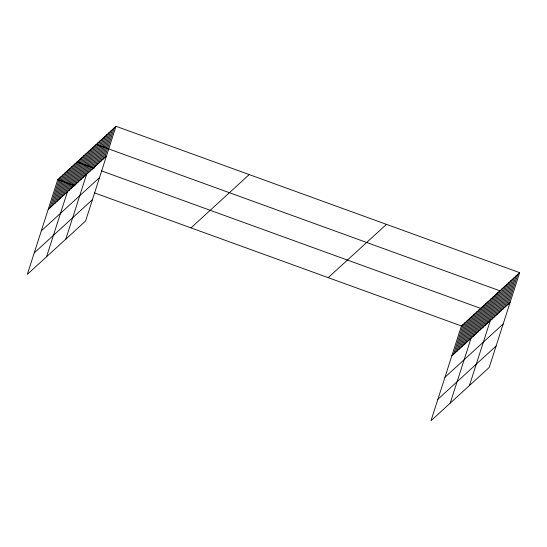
<?xml version="1.0" encoding="UTF-8"?>
<svg xmlns="http://www.w3.org/2000/svg" width="547" height="547" viewBox="0 0 547 547"><rect width="100%" height="100%" fill="white"/><g stroke="black" fill="none" stroke-linecap="round" stroke-linejoin="round"><path stroke-width="0.82" d="M116.005 126.275L57.777 179.573L27.35 274.334L85.578 221.036L116.005 126.275L519.65 272.666L489.223 367.427L430.995 420.725L461.422 325.964L519.65 272.666M49.914 207.887L59.52 177.973M51.664 206.287L61.271 176.373M53.408 204.687L63.014 174.78M55.158 203.087L64.758 173.18M56.902 201.494L66.508 171.58M58.652 199.894L68.252 169.98M60.396 198.294L70.002 168.38M62.146 196.694L71.746 166.78M63.89 195.094L73.496 165.18M65.64 193.494L75.24 163.587M46.563 256.748L76.99 161.987L94.228 168.237M69.134 190.301L78.734 160.387M70.878 188.701L80.484 158.787M72.628 187.101L82.228 157.187M74.371 185.501L83.978 155.587M76.122 183.901L85.722 153.987M77.865 182.301L87.472 152.394M79.616 180.701L89.216 150.794M81.359 179.108L90.966 149.194M83.11 177.508L92.71 147.594M84.853 175.908L94.46 145.994M65.784 239.155L96.204 144.394L499.855 290.785L469.429 385.546M88.402 172.661L98.002 142.746M90.2 171.013L99.807 141.099M91.999 169.365L101.605 139.458M93.797 167.717L103.404 137.81M95.602 166.069L105.202 136.162M97.4 164.421L107 134.514M99.198 162.774L108.805 132.866M100.997 161.133L110.603 131.218M102.802 159.485L112.402 129.571M104.6 157.837L114.2 127.923M453.566 354.278L463.172 324.364M455.309 352.678L464.916 322.764M457.06 351.078L466.659 321.171M458.803 349.478L468.41 319.571M460.553 347.885L470.153 317.971M462.297 346.285L471.904 316.371M464.047 344.685L473.647 314.771M465.791 343.085L475.398 313.171M467.541 341.485L477.141 311.571M469.285 339.885L478.892 309.978M450.215 403.139L480.635 308.378L101.277 170.794M472.779 336.692L482.386 306.778M474.529 335.092L484.129 305.178M476.273 333.492L485.88 303.578M478.023 331.892L487.623 301.978M479.767 330.292L489.374 300.378M481.517 328.692L491.117 298.785M483.261 327.092L492.868 297.185M485.011 325.499L494.611 295.585M486.755 323.899L496.361 293.985M488.505 322.299L498.105 292.385M492.047 319.051L501.654 289.137M493.845 317.404L503.452 287.49M495.65 315.756L505.25 285.849M497.449 314.108L507.048 284.201M499.247 312.46L508.854 282.553M501.045 310.812L510.652 280.905M502.85 309.164L512.45 279.257M504.649 307.523L514.248 277.609M506.447 305.876L516.053 275.962M508.245 304.228L517.852 274.314M48.17 209.487L106.398 156.189M41.298 230.889L99.527 177.584M34.222 252.933L92.45 199.634M190.978 227.88L249.206 174.582M328.221 277.657L386.449 224.359M451.815 355.878L510.043 302.58M444.95 377.28L503.178 323.974M437.867 399.324L496.095 346.025M57.777 179.573L75.014 185.823M94.604 192.927L461.422 325.964"/></g></svg>
